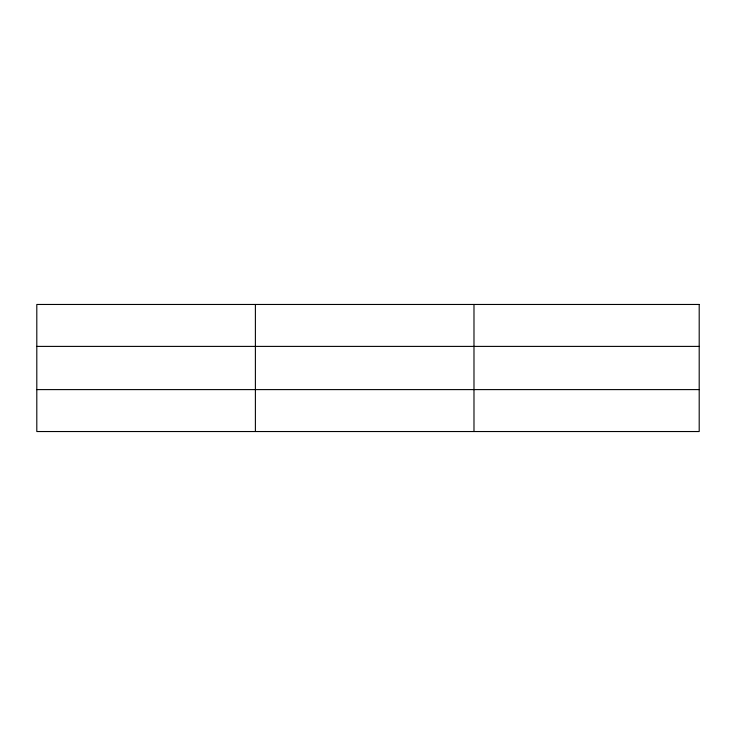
<?xml version="1.0" encoding="UTF-8"?>
<svg xmlns="http://www.w3.org/2000/svg" width="736" height="736" viewBox="0 0 736 736"><rect width="100%" height="100%" fill="white"/><g stroke="black" fill="none" stroke-linecap="round" stroke-linejoin="round"><path stroke-width="1.1" d="M255.392 304.465L255.392 431.535M473.984 304.465L473.984 431.535M36.8 346.398L699.2 346.398M36.8 389.602L699.2 389.602M699.2 304.465L699.2 431.535L36.8 431.535L36.8 304.465L699.2 304.465"/></g></svg>
